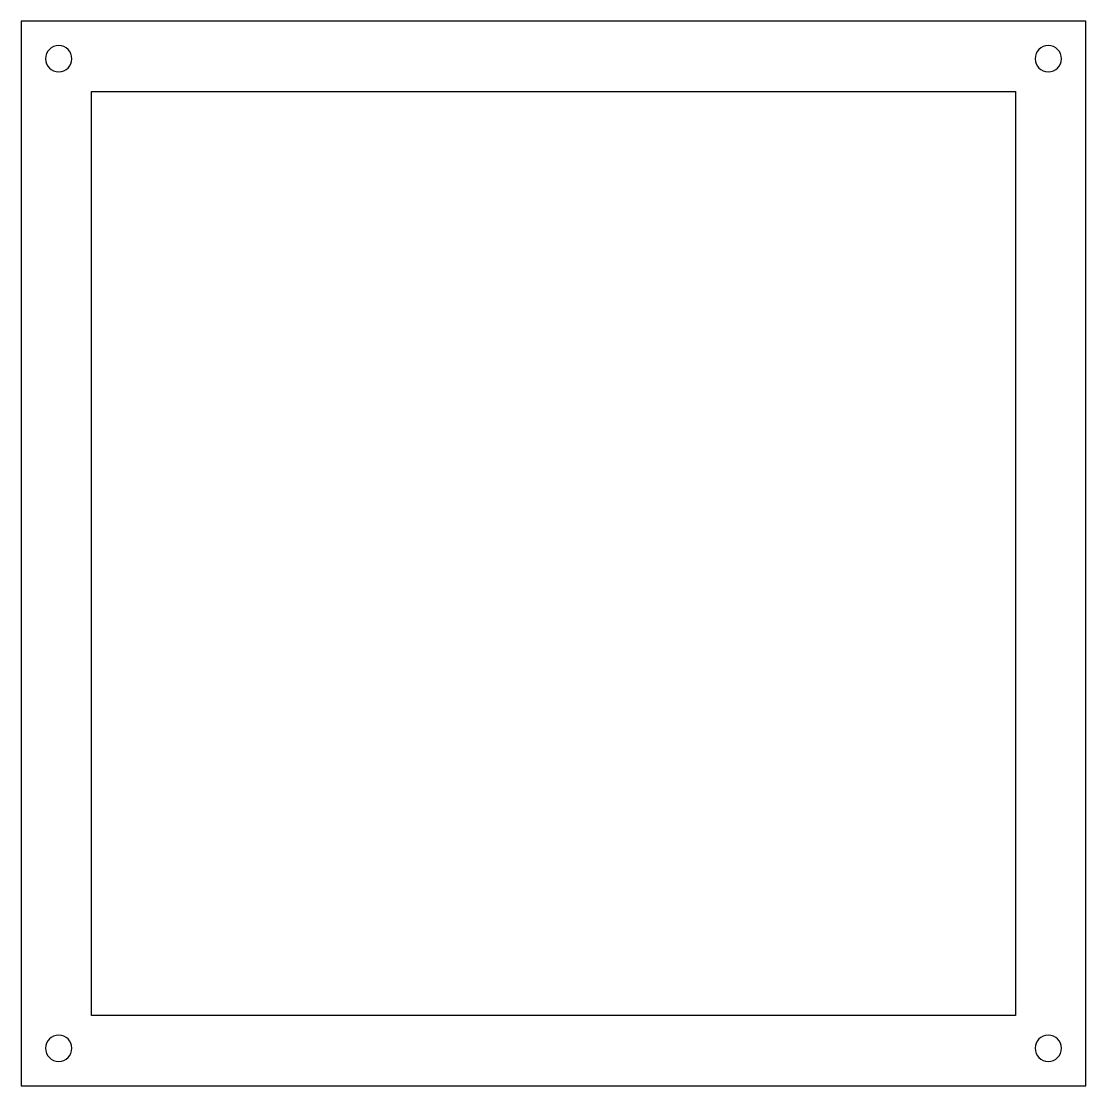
# Model space of a CAD drawing. Header units: millimetres. Extents: x -750 to -508, y 458 to 700.
import ezdxf

# ---------------------------------------------------------------- set-up
doc = ezdxf.new("R2010")
doc.units = ezdxf.units.MM
doc.layers.add('Shape2DView004', color=7, linetype='CONTINUOUS')

msp = doc.modelspace()

# ---------------------------------------------------------------- linework, layer by layer
at = {"layer": 'Shape2DView004'}
for p, q in [((-749.696, 699.623, 0), (-749.696, 457.623, 0)), ((-507.696, 699.623, 0), (-749.696, 699.623, 0)), ((-507.696, 457.623, 0), (-507.696, 699.623, 0)), ((-733.696, 473.623, 0), (-733.696, 683.623, 0)), ((-733.696, 683.623, 0), (-523.696, 683.623, 0)), ((-523.696, 683.623, 0), (-523.696, 473.623, 0)), ((-523.696, 473.623, 0), (-733.696, 473.623, 0)), ((-749.696, 457.623, 0), (-507.696, 457.623, 0))]:
    msp.add_line(p, q, dxfattribs=at)
for centre in [(-741.196, 691.123, 0), (-516.196, 691.123, 0), (-741.196, 466.123, 0), (-516.196, 466.123, 0)]:
    msp.add_ellipse(centre, major_axis=(0, 3), ratio=1, start_param=0, end_param=6.28318, dxfattribs=at)

doc.saveas('drawing.dxf')
